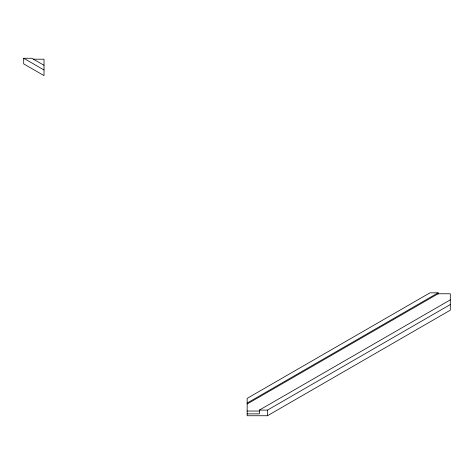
<?xml version="1.0" encoding="UTF-8"?>
<svg xmlns="http://www.w3.org/2000/svg" width="474" height="474" viewBox="0 0 474 474"><rect width="100%" height="100%" fill="white"/><g stroke="black" fill="none" stroke-linecap="round" stroke-linejoin="round"><path stroke-width="0.71" d="M247.155 403.072L438.112 292.825L438.112 294.076M247.155 404.014L438.112 293.767L450.3 293.767L450.3 310.186L267.472 415.739L247.155 415.739L247.155 398.379L429.983 292.825L438.112 292.825M247.155 413.861L259.343 413.861L259.343 410.111L450.3 299.864M259.343 410.111L267.472 410.111L450.3 304.557M33.257 59.197L44.017 59.197L44.017 75.621L23.7 63.889L23.7 58.261L31.823 58.261L44.017 65.299M247.155 411.047L259.343 411.047M23.7 58.261L44.017 69.986M267.472 410.111L267.472 415.739"/></g></svg>
